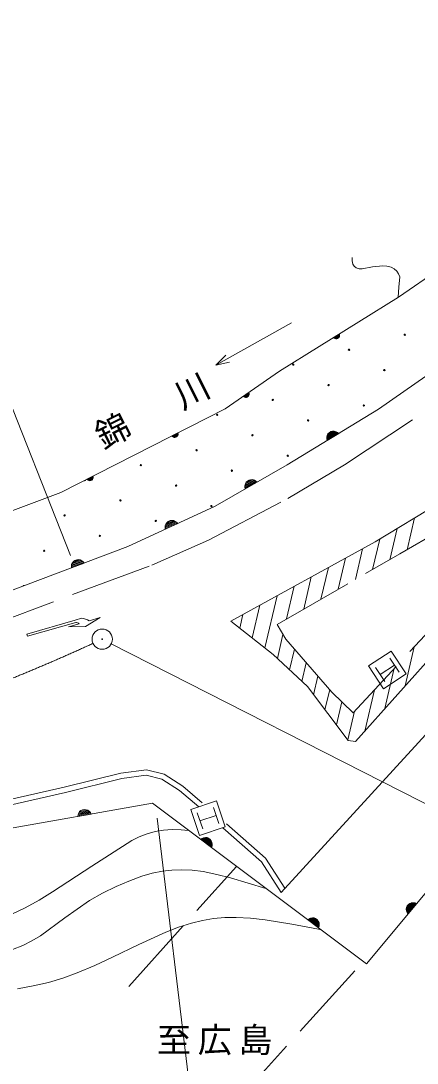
# Model space of a CAD drawing. Units: millimetres, scale not verified. Extents: x 65164 to 705164, y -267 to 359733.
# Drawn here: x 511985 to 541116, y 220828 to 297371 of the extents above; entities that cross this region are included whole.
import ezdxf

# ---------------------------------------------------------------- set-up
doc = ezdxf.new("R2010")
doc.units = ezdxf.units.MM
doc.header["$LTSCALE"] = 1000
doc.linetypes.add('DASHED', pattern=[7.5, 6, -1.5])
doc.linetypes.add('LONG_DASHED_DOTTED', pattern=[15.25, 12, -1.5, 0.25, -1.5])
for name, color, linetype, lineweight in [('S-BGD', 7, 'Continuous', 13), ('S-BGD-HTXT', 6, 'Continuous', 13), ('S-BMK', 2, 'LONG_DASHED_DOTTED', 13)]:
    doc.layers.add(name, color=color, linetype=linetype, lineweight=lineweight)
doc.styles.add('ＭＳ ゴシック', font='')
doc.styles.get('ＭＳ ゴシック').set_extended_font_data('MS Gothic')

# ---------------------------------------------------------------- blocks, each defined once
blk = doc.blocks.new('BUHIN2')
at = {"color": 7, "linetype": 'Continuous', "lineweight": 13}
for p, q in [((-479, -21), (457, 144)), ((422, 201), (-465, 45)), ((-439, 113), (371, 256)), ((316, 309), (-400, 183)), ((-352, 255), (244, 360)), ((117, 401), (-250, 337))]:
    blk.add_line(p, q, dxfattribs=at)
blk.add_lwpolyline([(-492, -87), (-473, 34), (-433, 140), (-356, 265), (-258, 343), (-149, 400), (4, 427), (126, 410), (245, 370), (360, 279), (436, 193), (492, 87)], close=True, dxfattribs=at)
blk = doc.blocks.new('BUHIN3')
at = {"color": 7, "linetype": 'Continuous', "lineweight": 13}
for p, q in [((-343, 335), (418, -235)), ((435, -170), (-285, 370)), ((-218, 397), (441, -96)), ((442, -19), (-140, 417)), ((-55, 431), (429, 69)), ((373, 189), (75, 413))]:
    blk.add_line(p, q, dxfattribs=at)
blk.add_lwpolyline([(-400, 300), (-299, 368), (-195, 411), (-51, 441), (73, 423), (190, 383), (314, 290), (385, 189), (437, 75), (450, -71), (439, -185), (400, -300)], close=True, dxfattribs=at)
blk = doc.blocks.new('BUHIN4')
at = {"color": 7, "linetype": 'Continuous', "lineweight": 13}
for p, q in [((-434, -33), (-47, 432)), ((41, 441), (-424, -119)), ((-408, -197), (118, 435)), ((-170, 382), (-408, 95)), ((191, 426), (-384, -266)), ((-352, -325), (255, 405))]:
    blk.add_line(p, q, dxfattribs=at)
blk.add_lwpolyline([(-320, -385), (-382, -280), (-421, -174), (-443, -29), (-419, 94), (-373, 209), (-274, 328), (-170, 394), (-53, 441), (94, 445), (207, 429), (320, 385)], close=True, dxfattribs=at)
blk = doc.blocks.new('BUHIN71')
at = {"color": 7, "linetype": 'Continuous', "lineweight": 13}
for p, q in [((-466, -109), (422, 226)), ((377, 276), (-465, -42)), ((-452, 30), (317, 320)), ((253, 363), (-427, 106)), ((-393, 185), (173, 399)), ((41, 416), (-308, 285))]:
    blk.add_line(p, q, dxfattribs=at)
blk.add_lwpolyline([(-468, -177), (-471, -55), (-452, 57), (-399, 194), (-318, 289), (-221, 366), (-76, 420), (47, 427), (171, 409), (301, 341), (392, 271), (468, 177)], close=True, dxfattribs=at)
blk = doc.blocks.new('BUHIN79')
at = {"color": 7, "linetype": 'Continuous', "lineweight": 13}
for p, q in [((226, 80), (-197, -136)), ((-172, -158), (229, 46)), ((226, 10), (-140, -177)), ((-106, -194), (218, -29)), ((206, -71), (-64, -208)), ((3, -209), (169, -125))]:
    blk.add_line(p, q, dxfattribs=at)
blk.add_lwpolyline([(223, 113), (231, 53), (228, -3), (209, -74), (174, -126), (130, -170), (61, -205), (0, -215), (-63, -213), (-131, -186), (-180, -156), (-223, -113)], close=True, dxfattribs=at)
blk = doc.blocks.new('BUHIN84')
at = {"color": 2, "linetype": 'Continuous', "lineweight": 13}
for radius in [746, 22.5]:
    blk.add_circle((0, 0), radius, dxfattribs=at)

msp = doc.modelspace()

# ---------------------------------------------------------------- linework, layer by layer
at = {"layer": 'S-BGD'}
for p, q in [((539744, 277083), (548322, 282963)), ((531005, 271634), (539744, 277083)), ((531869, 275182), (526311, 272076)), ((535402, 274339), (534999, 274087)), ((535027, 274068), (535408, 274306)), ((535409, 274269), (535060, 274052)), ((535096, 274037), (535404, 274229)), ((535395, 274187), (535139, 274027)), ((535205, 274032), (535363, 274130)), ((545460, 273876), (538285, 268859)), ((527013, 268883), (531005, 271634)), ((528749, 270041), (528358, 269772)), ((528386, 269753), (528757, 270009)), ((528759, 269972), (528420, 269739)), ((528457, 269726), (528756, 269932)), ((528749, 269890), (528500, 269718)), ((528566, 269725), (528720, 269831)), ((514935, 262730), (527013, 268883)), ((538285, 268859), (531556, 264757)), ((534471, 266754), (535173, 267182)), ((535240, 267149), (534471, 266681)), ((535102, 267212), (534481, 266833)), ((534499, 266918), (535016, 267232)), ((534883, 267225), (534565, 267031)), ((534482, 266614), (535293, 267109)), ((531556, 264757), (526269, 261736)), ((529241, 263579), (528460, 263132)), ((528461, 263205), (529175, 263613)), ((528469, 263065), (529294, 263537)), ((529105, 263645), (528474, 263284)), ((528495, 263368), (529020, 263668)), ((528887, 263664), (528564, 263479)), ((510997, 261273), (514935, 262730)), ((538031, 259107), (544280, 262911)), ((526269, 261736), (519849, 258769)), ((523415, 260555), (522598, 260178)), ((522602, 260110), (523464, 260509)), ((522606, 260250), (523353, 260595)), ((523286, 260633), (522625, 260328)), ((522654, 260410), (523203, 260663)), ((523070, 260671), (522732, 260515)), ((551143, 260739), (536574, 244448)), ((540921, 260866), (540376, 258533)), ((539644, 260089), (539109, 257802)), ((519849, 258769), (505136, 253213)), ((527423, 253296), (538031, 259107)), ((538366, 259311), (537844, 257077)), ((537104, 258599), (536578, 256351)), ((534590, 257222), (534047, 254900)), ((535847, 257911), (535313, 255626)), ((533334, 256534), (532782, 254175)), ((532077, 255845), (531517, 253449)), ((530820, 255157), (529923, 251319)), ((529563, 254469), (528998, 252050)), ((515972, 253357), (516447, 253494)), ((517807, 253544), (516736, 252891)), ((517807, 253544), (517015, 253314)), ((528307, 253780), (528073, 252782)), ((549715, 253673), (531115, 233366)), ((515972, 253357), (512432, 252333)), ((512478, 252175), (516018, 253198)), ((515482, 252872), (516275, 253101)), ((516736, 252891), (515482, 252872)), ((530535, 250835), (527423, 253296)), ((512432, 252333), (512478, 252175)), ((512432, 252333), (512478, 252175)), ((531249, 252306), (530839, 250550)), ((537399, 228121), (557546, 252371)), ((518634, 251624), (554739, 233269)), ((532092, 251224), (531738, 249709)), ((540899, 251400), (540230, 248536)), ((533050, 248480), (530535, 250835)), ((539784, 249529), (539099, 250575)), ((532957, 250237), (532637, 248867)), ((538737, 248845), (538053, 249891)), ((539441, 250052), (538395, 249368)), ((539435, 249825), (538746, 246876)), ((533822, 249249), (533503, 247884)), ((536055, 244528), (533050, 248480)), ((534687, 248262), (534341, 246782)), ((537971, 248251), (537262, 245217)), ((535574, 247371), (535179, 245681)), ((536507, 246676), (536017, 244579)), ((536574, 244448), (536055, 244528)), ((515165, 241102), (519335, 242121)), ((519335, 242121), (521219, 242375)), ((521196, 241969), (519410, 241727)), ((522355, 241679), (521196, 241969)), ((521219, 242375), (522514, 242051)), ((522514, 242051), (523897, 241181)), ((519410, 241727), (515257, 240713)), ((523659, 240858), (522355, 241679)), ((523897, 241181), (525320, 239954)), ((506150, 239030), (515165, 241102)), ((515257, 240713), (506227, 238637)), ((525059, 239651), (523659, 240858)), ((491646, 234632), (521664, 239913)), ((521664, 239913), (537399, 228121)), ((526535, 238425), (526136, 239609)), ((525351, 238026), (524952, 239210)), ((526336, 239017), (525151, 238618)), ((529662, 235620), (526832, 238113)), ((527097, 238413), (529968, 235883)), ((529968, 235883), (531394, 233671)), ((531115, 233366), (529662, 235620))]:
    msp.add_line(p, q, dxfattribs=at)
at = {"layer": 'S-BGD', "linetype": 'DASHED'}
for p, q in [((535769, 264775), (541156, 268326)), ((554884, 266441), (536403, 246564)), ((531601, 262302), (535769, 264775)), ((539836, 258219), (548337, 263168)), ((525785, 259241), (531601, 262302)), ((521623, 257405), (525785, 259241)), ((530820, 253050), (539836, 258219)), ((501729, 249998), (521623, 257405)), ((531453, 251952), (530820, 253050)), ((534846, 248080), (531453, 251952)), ((536403, 246564), (534846, 248080)), ((519911, 226453), (527848, 235278)), ((527471, 217623), (537162, 228299))]:
    msp.add_line(p, q, dxfattribs=at)
at = {"layer": 'S-BGD'}
for points in [[(536343, 280004), (536329, 279746), (536375, 279506), (536473, 279356), (536625, 279240), (536841, 279169), (537079, 279157), (537822, 279298), (538583, 279379), (538893, 279364), (539202, 279287), (539422, 279167), (539616, 278990), (539752, 278788), (539831, 278561), (539759, 277819), (539726, 277071)], [(527324, 272313), (526311, 272076), (527045, 272813)], [(511376, 231804), (512315, 232239), (513322, 232789), (514309, 233397), (517203, 235306), (520135, 237167), (520688, 237446), (521266, 237670), (521856, 237831), (522471, 237936), (523112, 237983), (523758, 237969), (524035, 237948), (524322, 237921)], [(511374, 229186), (512122, 229476), (512785, 229803), (513420, 230184), (515210, 231496), (517038, 232761), (517993, 233300), (518989, 233793), (519921, 234202), (520876, 234555), (521630, 234772), (522393, 234930), (523086, 235012), (523783, 235033), (524582, 234992), (525389, 234890), (526394, 234691), (527390, 234432), (528697, 234045), (530004, 233663)], [(511752, 226285), (512882, 226494), (514010, 226763), (515075, 227078), (516121, 227451), (517436, 228000), (518726, 228604), (520659, 229551), (522634, 230452), (523574, 230813), (524538, 231118), (525341, 231313), (526152, 231448), (526983, 231519), (527820, 231530), (528872, 231472), (529935, 231354), (531915, 231034), (533874, 230656), (533972, 230636), (534069, 230616)]]:
    msp.add_lwpolyline(points, dxfattribs=at)
for points in [[(535397, 274372), (535410, 274313), (535411, 274256), (535399, 274184), (535368, 274129), (535328, 274082), (535263, 274041), (535203, 274026), (535140, 274022), (535070, 274043), (535019, 274069), (534972, 274107)], [(528742, 270074), (528758, 270016), (528762, 269959), (528753, 269886), (528725, 269830), (528687, 269781), (528623, 269737), (528564, 269720), (528502, 269713), (528431, 269731), (528378, 269754), (528330, 269791)], [(534493, 266548), (534468, 266667), (534466, 266780), (534492, 266925), (534555, 267033), (534636, 267126), (534768, 267207), (534888, 267236), (535013, 267242), (535153, 267199), (535255, 267147), (535347, 267068)], [(528478, 262999), (528456, 263118), (528458, 263232), (528488, 263376), (528553, 263482), (528637, 263573), (528771, 263650), (528892, 263676), (529017, 263678), (529156, 263631), (529257, 263576), (529347, 263495)], [(522605, 260043), (522593, 260164), (522605, 260277), (522647, 260418), (522722, 260518), (522813, 260602), (522953, 260667), (523076, 260682), (523201, 260674), (523335, 260615), (523431, 260551), (523513, 260463)], [(539208, 251094), (540303, 249420), (538629, 248326), (537534, 250000)], [(526372, 240085), (527011, 238189), (525115, 237551), (524477, 239446)]]:
    msp.add_lwpolyline(points, close=True, dxfattribs=at)
for centre in [(540205, 274316), (536106, 273222), (532007, 272128), (538703, 271720), (534603, 270625), (530504, 269531), (537200, 269123), (526405, 268437), (533101, 268029), (529002, 266935), (524903, 265840), (531599, 265432), (520804, 264746), (527499, 264338), (523400, 263244), (519301, 262150), (525997, 261741), (515202, 261055), (521898, 260647), (517799, 259553), (513700, 258459)]:
    msp.add_circle(centre, 49.8, dxfattribs=at)
for centre, radius, start, end in [((516705, 263652), 49.8, 228.71392, 5.27719), ((512197, 255862), 49.8, 39.77401, 181.60424), ((516411, 252395), 1100, 56.74542, 88.1235), ((515958, 252651), 550, 54.77713, 83.73215)]:
    msp.add_arc(centre, radius, start, end, dxfattribs=at)
at = {"layer": 'S-BGD-HTXT'}
for p, q in [((500059, 297371), (515645, 258120)), ((521998, 238812), (525201, 212474))]:
    msp.add_line(p, q, dxfattribs=at)
at = {"layer": 'S-BMK'}
msp.add_arc((458742, 379178), 140324, 290.26959, 294.65759, dxfattribs=at)

# ---------------------------------------------------------------- block references
at = {"layer": 'S-BGD'}
for name, p in [('BUHIN79', (523312, 266998)), ('BUHIN79', (517068, 263817)), ('BUHIN71', (516171, 257380)), ('BUHIN2', (516661, 239033)), ('BUHIN3', (525598, 236965)), ('BUHIN4', (540756, 232163)), ('BUHIN3', (533465, 231069))]:
    msp.add_blockref(name, p, dxfattribs=at)
at = {"layer": 'S-BMK'}
msp.add_blockref('BUHIN84', (517965, 251964), dxfattribs=at)

# ---------------------------------------------------------------- texts
at = {"layer": 'S-BGD', "insert": (518137, 265701), "char_height": 1833, "attachment_point": 7, "rotation": 26.6, "style": 'ＭＳ ゴシック'}
msp.add_mtext('\\T2.6;錦川', dxfattribs=at)
at = {"layer": 'S-BGD-HTXT', "insert": (521989, 221409), "char_height": 1833, "attachment_point": 7, "style": 'ＭＳ ゴシック'}
msp.add_mtext('\\T1.2;至広島', dxfattribs=at)

doc.saveas('drawing.dxf')
